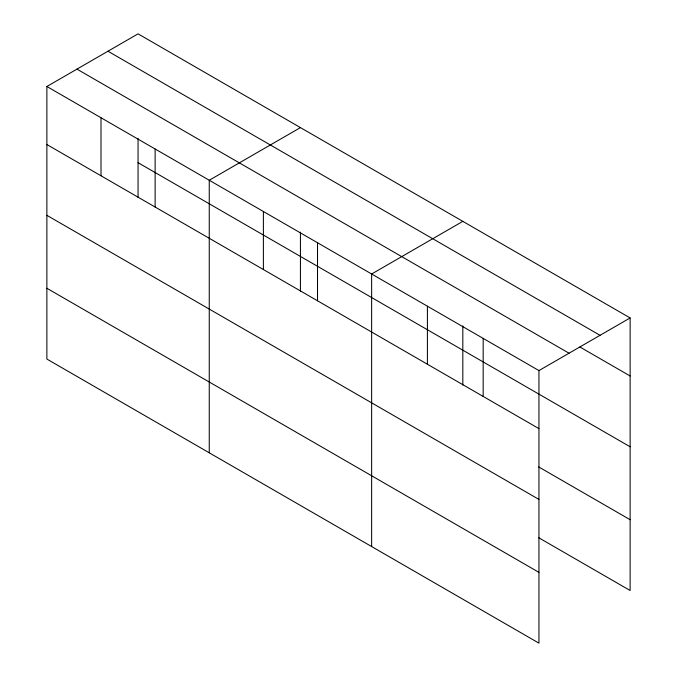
<?xml version="1.0" encoding="UTF-8"?>
<svg xmlns="http://www.w3.org/2000/svg" width="677" height="677" viewBox="0 0 677 677"><rect width="100%" height="100%" fill="white"/><g stroke="black" fill="none" stroke-linecap="round" stroke-linejoin="round"><path stroke-width="1.02" d="M138.057 197.566L138.057 138.379M538.943 499.423L538.943 370.59L46.874 86.495L46.874 359.055L538.943 643.15L538.943 499.423L46.874 215.328M538.706 537.724L630.126 590.505L630.126 317.945L138.057 33.85L46.874 86.495M300.436 127.598L209.252 180.243L209.252 452.803M462.823 221.354L371.639 273.999L371.639 546.559M538.943 370.59L630.126 317.945M107.965 51.224L600.042 335.318M579.842 346.954L630.126 375.989M76.958 69.122L569.035 353.216M138.057 162.683L630.126 446.778M46.874 144.531L538.943 428.634M538.706 466.927L630.126 519.716M46.874 288.267L538.943 572.361M483.175 338.39L483.175 396.434M462.823 325.882L462.823 385.069M427.407 306.199L427.407 364.234M317.513 242.747L317.513 300.791M300.436 232.135L300.436 291.313M263.387 211.495L263.387 269.539M155.126 148.999L155.126 207.035M101 117.747L101 175.783"/></g></svg>
